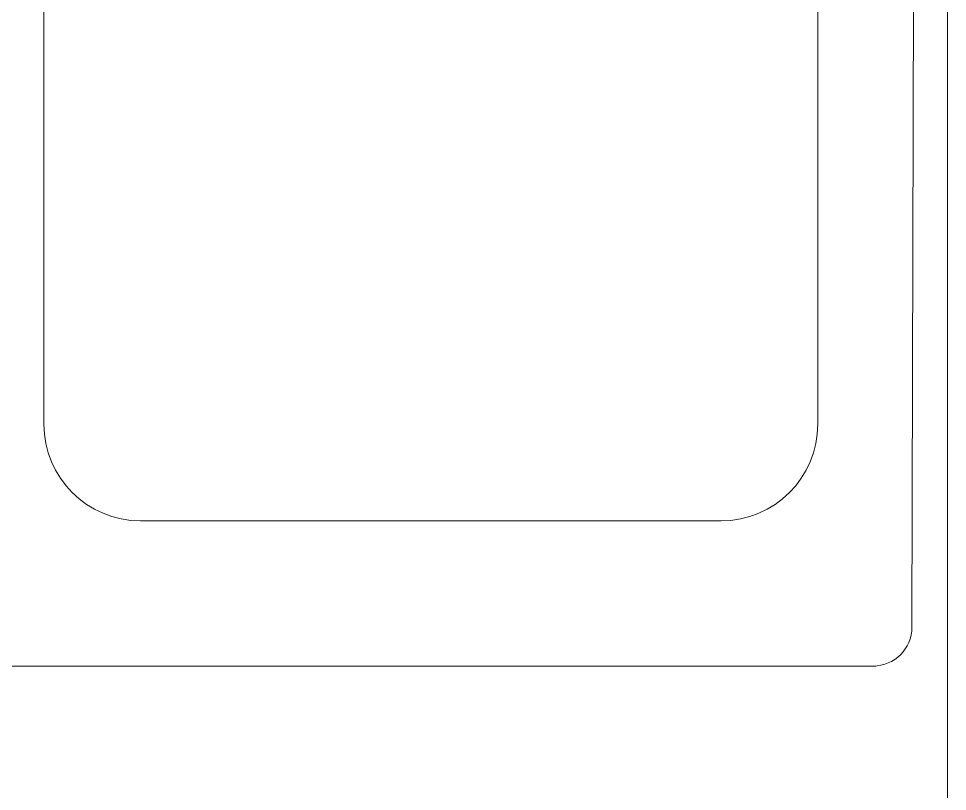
# Model space of a CAD drawing. Header units: millimetres. Extents: x -8913 to 62688, y -13000 to 43000.
# Drawn here: x 39128.8 to 39552.5, y 16250.1 to 16602.6 of the extents above; entities that cross this region are included whole.
import ezdxf

# ---------------------------------------------------------------- set-up
doc = ezdxf.new("R2010")
doc.units = ezdxf.units.MM
doc.header["$MEASUREMENT"] = 0
for name, color, linetype, lineweight in [('1735 X DT-5BR-FFP$0$N--SANITARY-0', 8, 'Continuous', 13), ('1735 X DT-5BR-FFP$0$N--SANITARY-1', 9, 'Continuous', 18), ('Z--X-REF', 7, 'Continuous', 0)]:
    doc.layers.add(name, color=color, linetype=linetype, lineweight=lineweight)

# ---------------------------------------------------------------- blocks, each defined once
blk = doc.blocks.new('1735 X DT-5BR-FFP$0$A$C5bb82100')
at = {"layer": '1735 X DT-5BR-FFP$0$N--SANITARY-0'}
for p, q in [((20.09, 275), (530.02, 275)), ((-0.09, -255), (0.09, 255)), ((548.65, 254.93), (549.84, -255)), ((450.03, 200.04), (150.07, 200.04)), ((100.08, 150.04), (100.08, -149.97)), ((500.03, -149.97), (500.03, 150.04)), ((168.01, -180.03), (168.01, -84.04)), ((154.24, -131.11), (41.92, -227.99)), ((216, -132.03), (120.01, -132.03)), ((170.57, -150.04), (58.25, -246.92)), ((17.09, -162.47), (83.08, -162.47)), ((150.07, -199.96), (450.03, -199.96)), ((529.84, -275), (19.91, -275))]:
    blk.add_line(p, q, dxfattribs=at)
for centre, radius in [((168.01, -132.03), 25), ((50.08, -162.47), 20)]:
    blk.add_circle(centre, radius, dxfattribs=at)
for centre, radius, start, end in [((20.09, 255), 20, 90, 180), ((528.66, 255), 20, 360, 90), ((150.07, 150.04), 49.99, 90, 180), ((450.03, 150.04), 49.99, 360, 90), ((162.41, -140.57), 14.5, 280.3292, 161.2298), ((162.41, -140.57), 12.5, 310.7795, 130.7795), ((150.07, -149.97), 49.99, 180, 270), ((450.03, -149.97), 49.99, 270, 360), ((50.08, -237.46), 19.5, 80.6478, 0.9112), ((50.08, -237.46), 17.5, 86.3642, 355.1948), ((50.08, -237.46), 12.5, 130.7795, 310.7795), ((19.91, -255), 20, 180, 270), ((529.63, -255), 20, 270.621, 0.621)]:
    blk.add_arc(centre, radius, start, end, dxfattribs=at)
blk = doc.blocks.new('1735 X DT-5BR-FFP')
at = {"layer": '1735 X DT-5BR-FFP$0$N--SANITARY-1'}
blk.add_lwpolyline([(3765.02, 15915), (3765.02, 17085)], dxfattribs=at)
at = {"layer": '1735 X DT-5BR-FFP$0$N--SANITARY-0', "xscale": -0.8827493178386049, "yscale": 0.8827493178386049, "zscale": 0.8827493178386049, "rotation": 180}
blk.add_blockref('1735 X DT-5BR-FFP$0$A$C5bb82100', (3264.48, 16550.03), dxfattribs=at)

msp = doc.modelspace()

# ---------------------------------------------------------------- block references
at = {"layer": 'Z--X-REF'}
msp.add_blockref('1735 X DT-5BR-FFP', (35787.5, 0), dxfattribs=at)

doc.saveas('drawing.dxf')
